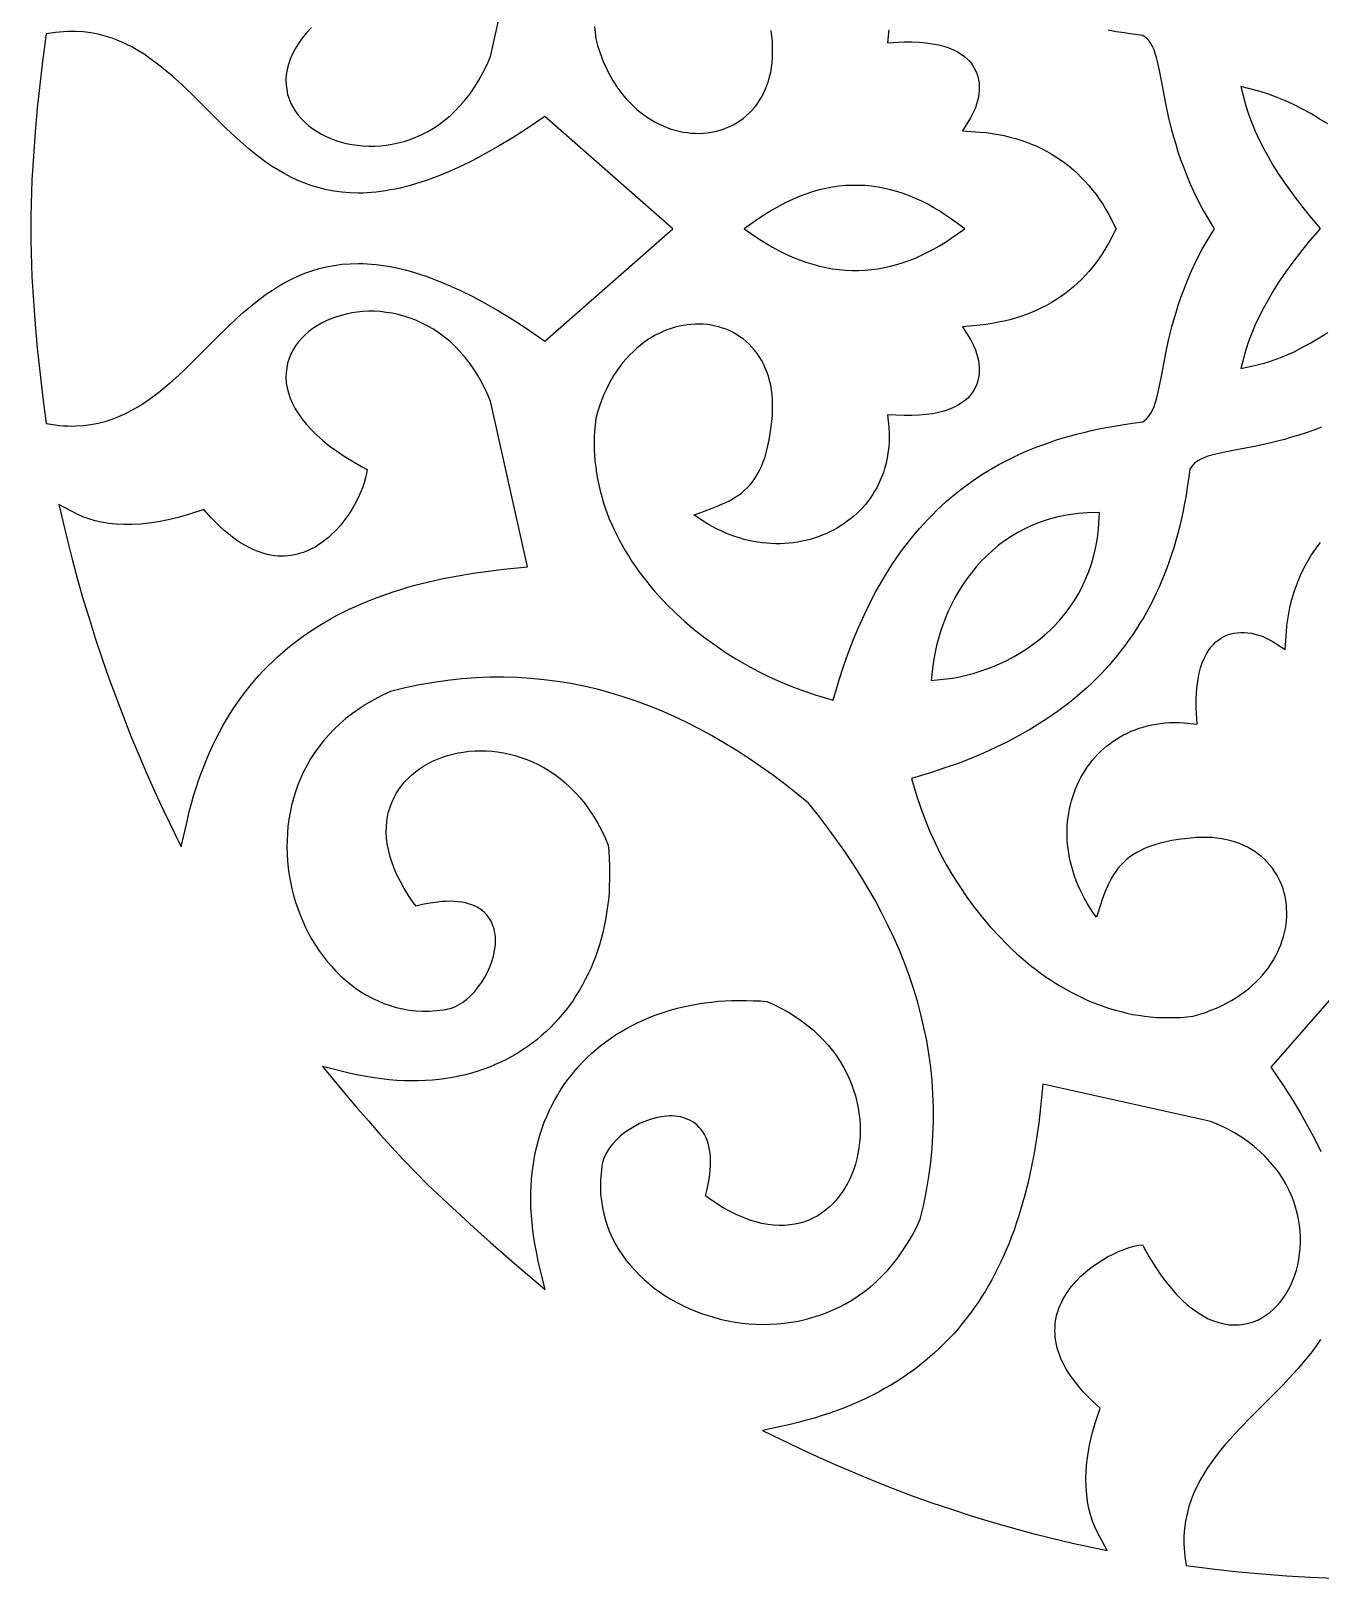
# Model space of a CAD drawing. Extents: x -355 to 355, y -278 to 278.
# Drawn here: x -90 to -4.1, y -89.9 to 13.1 of the extents above; entities that cross this region are included whole.
import ezdxf

# ---------------------------------------------------------------- set-up
doc = ezdxf.new("R2010")
doc.units = 0
doc.layers.add('LAYER_1', color=18, linetype='CONTINUOUS')

msp = doc.modelspace()

# ---------------------------------------------------------------- linework, layer by layer
at = {"layer": 'LAYER_1'}
for points in [[(-71.32, 13.33), (-71.64, 12.98), (-71.93, 12.63), (-72.18, 12.27), (-72.4, 11.92), (-72.58, 11.57), (-72.73, 11.22), (-72.85, 10.87), (-72.94, 10.53), (-72.99, 10.19), (-73.01, 9.85), (-73, 9.52), (-72.96, 9.2), (-72.9, 8.88), (-72.8, 8.58), (-72.68, 8.28), (-72.53, 8), (-72.37, 7.73), (-72.17, 7.47), (-71.96, 7.23), (-71.73, 7), (-71.48, 6.79), (-71.22, 6.58), (-70.94, 6.4), (-70.64, 6.23), (-70.34, 6.07), (-70.02, 5.93), (-69.68, 5.81), (-69.34, 5.7), (-68.99, 5.61), (-68.63, 5.54), (-68.26, 5.49), (-67.88, 5.45), (-67.5, 5.43), (-67.11, 5.43), (-66.72, 5.46), (-66.33, 5.5), (-65.93, 5.56), (-65.53, 5.65), (-65.14, 5.75), (-64.74, 5.88), (-64.35, 6.03), (-63.96, 6.21), (-63.57, 6.41), (-63.19, 6.63), (-62.81, 6.88), (-62.44, 7.16), (-62.08, 7.46), (-61.73, 7.78), (-61.4, 8.14), (-61.07, 8.52), (-60.75, 8.92), (-60.45, 9.36), (-60.16, 9.82), (-59.89, 10.31), (-59.64, 10.83), (-59.39, 11.41), (-56.92, 22.45)], [(-52.46, 13.41), (-52.42, 13.01), (-52.37, 12.57), (-52.25, 12.14), (-52.13, 11.75), (-51.99, 11.37), (-51.85, 11.01), (-51.69, 10.66), (-51.52, 10.32), (-51.35, 10), (-51.16, 9.69), (-50.97, 9.39), (-50.77, 9.11), (-50.56, 8.84), (-50.35, 8.59), (-50.12, 8.35), (-49.89, 8.12), (-49.66, 7.9), (-49.42, 7.7), (-49.17, 7.51), (-48.92, 7.34), (-48.67, 7.18), (-48.41, 7.03), (-48.15, 6.9), (-47.89, 6.78), (-47.63, 6.67), (-47.36, 6.57), (-47.09, 6.49), (-46.82, 6.43), (-46.55, 6.37), (-46.28, 6.33), (-46.01, 6.3), (-45.74, 6.29), (-45.48, 6.28), (-45.21, 6.3), (-44.95, 6.32), (-44.69, 6.36), (-44.43, 6.41), (-44.18, 6.47), (-43.93, 6.55), (-43.69, 6.64), (-43.45, 6.74), (-43.22, 6.85), (-42.99, 6.98), (-42.77, 7.12), (-42.56, 7.28), (-42.36, 7.44), (-42.16, 7.62), (-41.98, 7.81), (-41.8, 8.01), (-41.63, 8.23), (-41.48, 8.46), (-41.33, 8.69), (-41.2, 8.94), (-41.08, 9.2), (-40.97, 9.48), (-40.87, 9.76), (-40.79, 10.05), (-40.72, 10.35), (-40.67, 10.67), (-40.63, 10.99), (-40.6, 11.33), (-40.59, 11.67), (-40.59, 12.02), (-40.61, 12.39), (-40.65, 12.76), (-40.7, 13.13)], [(-32.85, 13.17), (-32.93, 12.32), (-31.84, 12.37), (-31.31, 12.37), (-30.82, 12.35), (-30.36, 12.31), (-29.94, 12.25), (-29.54, 12.18), (-29.18, 12.08), (-28.85, 11.97), (-28.55, 11.84), (-28.28, 11.71), (-28.03, 11.56), (-27.82, 11.4), (-27.62, 11.23), (-27.45, 11.06), (-27.31, 10.87), (-27.18, 10.68), (-27.08, 10.48), (-26.99, 10.28), (-26.92, 10.07), (-26.87, 9.85), (-26.84, 9.63), (-26.83, 9.4), (-26.83, 9.17), (-26.85, 8.94), (-26.88, 8.7), (-26.94, 8.46), (-27, 8.23), (-27.08, 7.99), (-27.18, 7.76), (-27.29, 7.53), (-27.41, 7.31), (-27.95, 6.45), (-26.78, 6.37), (-26.36, 6.33), (-25.96, 6.27), (-25.56, 6.2), (-25.17, 6.13), (-24.79, 6.04), (-24.41, 5.94), (-24.05, 5.83), (-23.69, 5.7), (-23.34, 5.57), (-23, 5.42), (-22.67, 5.27), (-22.34, 5.1), (-22.03, 4.92), (-21.72, 4.73), (-21.42, 4.53), (-21.12, 4.31), (-20.84, 4.09), (-20.56, 3.85), (-20.29, 3.6), (-20.03, 3.35), (-19.77, 3.08), (-19.52, 2.8), (-19.28, 2.5), (-19.05, 2.2), (-18.82, 1.88), (-18.6, 1.56), (-18.39, 1.22), (-18.19, 0.87), (-18, 0.51), (-17.81, 0.13), (-17.71, -0.07), (-17.81, -0.27), (-18, -0.64), (-18.19, -1), (-18.39, -1.35), (-18.6, -1.68), (-18.82, -2.01), (-19.05, -2.32), (-19.28, -2.62), (-19.52, -2.91), (-19.77, -3.18), (-20.02, -3.45), (-20.29, -3.7), (-20.56, -3.95), (-20.83, -4.18), (-21.12, -4.4), (-21.41, -4.61), (-21.72, -4.81), (-22.03, -5), (-22.34, -5.18), (-22.67, -5.34), (-23, -5.5), (-23.34, -5.65), (-23.69, -5.78), (-24.05, -5.91), (-24.42, -6.02), (-24.79, -6.13), (-25.17, -6.22), (-25.57, -6.3), (-25.97, -6.38), (-26.37, -6.44), (-26.79, -6.5), (-27.94, -6.61), (-27.41, -7.45), (-27.29, -7.67), (-27.18, -7.9), (-27.08, -8.13), (-27, -8.37), (-26.94, -8.6), (-26.88, -8.84), (-26.85, -9.07), (-26.83, -9.31), (-26.83, -9.54), (-26.84, -9.77), (-26.87, -9.99), (-26.92, -10.2), (-26.99, -10.42), (-27.08, -10.62), (-27.18, -10.82), (-27.31, -11.01), (-27.45, -11.19), (-27.62, -11.37), (-27.82, -11.54), (-28.03, -11.7), (-28.28, -11.85), (-28.55, -11.98), (-28.85, -12.11), (-29.18, -12.22), (-29.54, -12.31), (-29.94, -12.39), (-30.36, -12.45), (-30.82, -12.49), (-31.31, -12.51), (-31.84, -12.51), (-32.93, -12.46), (-32.85, -13.31), (-32.83, -13.64), (-32.83, -13.96), (-32.83, -14.27), (-32.85, -14.58), (-32.89, -14.88), (-32.93, -15.18), (-32.98, -15.47), (-33.05, -15.75), (-33.13, -16.03), (-33.21, -16.3), (-33.31, -16.57), (-33.42, -16.82), (-33.54, -17.08), (-33.66, -17.32), (-33.8, -17.56), (-33.94, -17.79), (-34.1, -18.02), (-34.26, -18.24), (-34.43, -18.45), (-34.61, -18.65), (-34.8, -18.85), (-34.99, -19.04), (-35.19, -19.22), (-35.4, -19.4), (-35.62, -19.56), (-35.84, -19.72), (-36.07, -19.87), (-36.3, -20.01), (-36.54, -20.15), (-36.79, -20.27), (-37.04, -20.39), (-37.3, -20.49), (-37.56, -20.59), (-37.82, -20.68), (-38.09, -20.76), (-38.37, -20.83), (-38.65, -20.89), (-38.93, -20.95), (-39.21, -20.99), (-39.5, -21.02), (-39.79, -21.04), (-40.09, -21.05), (-40.38, -21.05), (-40.68, -21.04), (-40.98, -21.02), (-41.28, -20.99), (-41.58, -20.95), (-41.89, -20.9), (-42.19, -20.83), (-42.49, -20.76), (-42.8, -20.67), (-43.1, -20.57), (-43.41, -20.46), (-43.71, -20.34), (-44.02, -20.2), (-44.32, -20.06), (-44.62, -19.9), (-44.92, -19.73), (-45.22, -19.54), (-45.51, -19.35), (-45.81, -19.14), (-45.81, -19.13), (-45.55, -19.03), (-44.62, -18.68), (-44.17, -18.51), (-43.73, -18.31), (-43.51, -18.21), (-43.29, -18.09), (-43.08, -17.96), (-42.88, -17.83), (-42.67, -17.68), (-42.48, -17.51), (-42.29, -17.33), (-42.11, -17.14), (-41.94, -16.93), (-41.77, -16.7), (-41.62, -16.45), (-41.47, -16.18), (-41.34, -15.9), (-41.22, -15.59), (-41.1, -15.26), (-41, -14.91), (-40.91, -14.54), (-40.83, -14.14), (-40.76, -13.71), (-40.7, -13.27), (-40.65, -12.9), (-40.61, -12.52), (-40.59, -12.16), (-40.59, -11.81), (-40.6, -11.46), (-40.63, -11.13), (-40.67, -10.81), (-40.72, -10.49), (-40.79, -10.19), (-40.87, -9.9), (-40.97, -9.61), (-41.08, -9.34), (-41.2, -9.08), (-41.33, -8.83), (-41.48, -8.59), (-41.63, -8.37), (-41.8, -8.15), (-41.98, -7.95), (-42.16, -7.76), (-42.36, -7.58), (-42.56, -7.41), (-42.77, -7.26), (-42.99, -7.12), (-43.22, -6.99), (-43.45, -6.88), (-43.69, -6.77), (-43.93, -6.69), (-44.18, -6.61), (-44.43, -6.55), (-44.69, -6.5), (-44.95, -6.46), (-45.21, -6.43), (-45.48, -6.42), (-45.74, -6.42), (-46.01, -6.44), (-46.28, -6.47), (-46.55, -6.51), (-46.82, -6.56), (-47.09, -6.63), (-47.36, -6.71), (-47.63, -6.81), (-47.89, -6.91), (-48.15, -7.04), (-48.41, -7.17), (-48.67, -7.32), (-48.92, -7.48), (-49.17, -7.65), (-49.42, -7.84), (-49.66, -8.04), (-49.89, -8.26), (-50.12, -8.49), (-50.35, -8.73), (-50.56, -8.98), (-50.77, -9.25), (-50.97, -9.53), (-51.16, -9.83), (-51.35, -10.14), (-51.52, -10.46), (-51.69, -10.8), (-51.85, -11.15), (-51.99, -11.51), (-52.13, -11.89), (-52.25, -12.28), (-52.37, -12.71), (-52.42, -13.14), (-52.46, -13.55), (-52.48, -13.96), (-52.48, -14.36), (-52.48, -14.77), (-52.46, -15.17), (-52.43, -15.56), (-52.38, -15.96), (-52.33, -16.35), (-52.26, -16.74), (-52.18, -17.13), (-52.09, -17.52), (-51.98, -17.9), (-51.87, -18.28), (-51.75, -18.66), (-51.61, -19.03), (-51.47, -19.4), (-51.31, -19.77), (-51.15, -20.13), (-50.97, -20.49), (-50.79, -20.84), (-50.59, -21.2), (-50.39, -21.54), (-50.18, -21.89), (-49.96, -22.23), (-49.73, -22.56), (-49.5, -22.9), (-49.25, -23.22), (-49, -23.55), (-48.74, -23.86), (-48.48, -24.18), (-48.2, -24.49), (-47.92, -24.79), (-47.63, -25.09), (-47.04, -25.67), (-46.43, -26.24), (-45.79, -26.78), (-45.13, -27.3), (-44.45, -27.79), (-43.76, -28.27), (-43.04, -28.72), (-42.32, -29.14), (-41.58, -29.54), (-40.83, -29.91), (-40.07, -30.25), (-39.31, -30.57), (-38.53, -30.86), (-37.76, -31.12), (-36.56, -31.47), (-36.15, -30.12), (-35.86, -29.22), (-35.55, -28.34), (-35.22, -27.48), (-34.87, -26.64), (-34.5, -25.82), (-34.12, -25.02), (-33.71, -24.24), (-33.28, -23.49), (-32.83, -22.75), (-32.6, -22.39), (-32.36, -22.04), (-32.12, -21.69), (-31.87, -21.35), (-31.61, -21.01), (-31.35, -20.68), (-31.08, -20.35), (-30.81, -20.04), (-30.53, -19.72), (-30.24, -19.42), (-29.95, -19.12), (-29.65, -18.82), (-29.34, -18.53), (-29.03, -18.25), (-28.71, -17.97), (-28.39, -17.7), (-28.05, -17.44), (-27.71, -17.18), (-27.36, -16.93), (-27.01, -16.69), (-26.65, -16.45), (-26.28, -16.22), (-25.9, -16), (-25.52, -15.78), (-25.12, -15.57), (-24.72, -15.37), (-24.32, -15.17), (-23.9, -14.98), (-23.47, -14.8), (-23.04, -14.63), (-22.6, -14.46), (-22.15, -14.3), (-21.69, -14.14), (-21.23, -14), (-20.75, -13.86), (-20.27, -13.73), (-19.77, -13.61), (-19.27, -13.49), (-18.76, -13.38), (-18.24, -13.28), (-17.71, -13.19), (-17.17, -13.11), (-16.62, -13.03), (-15.93, -12.94), (-15.68, -12.73), (-15.52, -12.56), (-15.39, -12.36), (-15.28, -12.15), (-15.18, -11.92), (-15.1, -11.68), (-15.02, -11.42), (-14.95, -11.14), (-14.82, -10.54), (-14.69, -9.88), (-14.39, -8.35), (-14.21, -7.5), (-13.99, -6.6), (-13.86, -6.13), (-13.72, -5.65), (-13.57, -5.16), (-13.4, -4.65), (-13.21, -4.14), (-13, -3.62), (-12.77, -3.08), (-12.53, -2.54), (-12.26, -1.99), (-11.97, -1.44), (-11.65, -0.87), (-11.16, -0.07), (-11.65, 0.74), (-11.97, 1.3), (-12.26, 1.86), (-12.53, 2.41), (-12.77, 2.95), (-13, 3.49), (-13.21, 4.02), (-13.4, 4.53), (-13.57, 5.04), (-13.72, 5.54), (-13.86, 6.02), (-13.99, 6.5), (-14.21, 7.41), (-14.39, 8.27), (-14.69, 9.8), (-14.82, 10.47), (-14.95, 11.06), (-15.02, 11.34), (-15.1, 11.6), (-15.18, 11.84), (-15.28, 12.06), (-15.4, 12.27), (-15.53, 12.46), (-15.69, 12.62), (-15.94, 12.81), (-16.62, 12.89), (-17.17, 12.97), (-17.71, 13.05), (-18.24, 13.15)], [(-3.61, 6.91), (-4.18, 7.26), (-4.74, 7.6), (-5.3, 7.9), (-5.86, 8.19), (-6.42, 8.45), (-6.98, 8.68), (-7.55, 8.89), (-8.11, 9.07), (-9.41, 9.41), (-9.07, 8.11), (-8.89, 7.55), (-8.68, 6.98), (-8.45, 6.42), (-8.19, 5.86), (-7.9, 5.3), (-7.59, 4.74), (-7.26, 4.17), (-6.91, 3.61), (-6.53, 3.05), (-6.13, 2.49), (-5.72, 1.92), (-5.28, 1.35), (-4.83, 0.78), (-4.35, 0.21), (-4.12, -0.06), (-4.35, -0.32), (-4.82, -0.88), (-5.28, -1.44), (-5.72, -2), (-6.13, -2.56), (-6.53, -3.12), (-6.91, -3.68), (-7.26, -4.24), (-7.59, -4.81), (-7.9, -5.37), (-8.19, -5.92), (-8.45, -6.48), (-8.68, -7.03), (-8.89, -7.58), (-9.07, -8.13), (-9.41, -9.37), (-8.41, -9.16), (-8.13, -9.1), (-7.84, -9.02), (-7.56, -8.93), (-6.99, -8.74), (-6.43, -8.51), (-5.86, -8.26), (-5.3, -7.97), (-4.74, -7.66), (-4.18, -7.33), (-3.61, -6.98)], [(-4.02, -13.28), (-4.54, -13.48), (-5.05, -13.66), (-5.54, -13.82), (-6.03, -13.96), (-6.5, -14.1), (-6.96, -14.22), (-7.41, -14.33), (-8.27, -14.52), (-9.8, -14.82), (-10.47, -14.95), (-11.07, -15.08), (-11.34, -15.16), (-11.6, -15.23), (-11.84, -15.32), (-12.06, -15.42), (-12.27, -15.53), (-12.46, -15.67), (-12.62, -15.83), (-12.81, -16.08), (-12.89, -16.75), (-12.97, -17.29), (-13.05, -17.83), (-13.15, -18.35), (-13.25, -18.87), (-13.35, -19.38), (-13.47, -19.87), (-13.6, -20.36), (-13.73, -20.84), (-13.87, -21.32), (-14.02, -21.78), (-14.17, -22.24), (-14.33, -22.68), (-14.5, -23.12), (-14.68, -23.55), (-14.86, -23.98), (-15.06, -24.39), (-15.25, -24.8), (-15.46, -25.2), (-15.67, -25.59), (-15.89, -25.98), (-16.12, -26.35), (-16.35, -26.72), (-16.59, -27.09), (-16.83, -27.44), (-17.09, -27.79), (-17.35, -28.13), (-17.61, -28.47), (-17.88, -28.79), (-18.16, -29.11), (-18.44, -29.43), (-18.73, -29.74), (-19.03, -30.04), (-19.33, -30.33), (-19.64, -30.62), (-19.96, -30.9), (-20.28, -31.18), (-20.6, -31.45), (-20.93, -31.71), (-21.27, -31.97), (-21.61, -32.22), (-21.96, -32.47), (-22.32, -32.71), (-22.67, -32.94), (-23.41, -33.4), (-24.17, -33.83), (-24.94, -34.24), (-25.74, -34.63), (-26.55, -35), (-27.39, -35.35), (-28.24, -35.68), (-29.11, -35.99), (-30, -36.29), (-31.33, -36.7), (-30.98, -37.89), (-30.72, -38.67), (-30.43, -39.44), (-30.12, -40.21), (-29.77, -40.97), (-29.4, -41.72), (-29, -42.46), (-28.58, -43.18), (-28.13, -43.89), (-27.66, -44.59), (-27.16, -45.27), (-26.64, -45.93), (-26.1, -46.57), (-25.53, -47.18), (-24.95, -47.77), (-24.65, -48.06), (-24.35, -48.34), (-24.04, -48.61), (-23.73, -48.88), (-23.41, -49.14), (-23.08, -49.39), (-22.76, -49.64), (-22.43, -49.87), (-22.09, -50.1), (-21.75, -50.32), (-21.41, -50.53), (-21.06, -50.73), (-20.71, -50.93), (-20.35, -51.11), (-19.99, -51.28), (-19.63, -51.45), (-19.26, -51.6), (-18.89, -51.75), (-18.52, -51.88), (-18.14, -52.01), (-17.76, -52.12), (-17.38, -52.22), (-16.99, -52.32), (-16.61, -52.4), (-16.22, -52.46), (-15.82, -52.52), (-15.43, -52.56), (-15.03, -52.6), (-14.63, -52.62), (-14.22, -52.62), (-13.82, -52.62), (-13.41, -52.6), (-13.01, -52.56), (-12.57, -52.51), (-12.14, -52.39), (-11.76, -52.27), (-11.39, -52.13), (-11.03, -51.98), (-10.68, -51.83), (-10.35, -51.66), (-10.03, -51.48), (-9.73, -51.3), (-9.44, -51.11), (-9.16, -50.91), (-8.89, -50.7), (-8.64, -50.48), (-8.4, -50.26), (-8.17, -50.03), (-7.96, -49.79), (-7.76, -49.55), (-7.57, -49.31), (-7.4, -49.06), (-7.24, -48.81), (-7.09, -48.55), (-6.96, -48.29), (-6.84, -48.02), (-6.73, -47.76), (-6.64, -47.49), (-6.55, -47.22), (-6.49, -46.95), (-6.43, -46.68), (-6.39, -46.41), (-6.36, -46.14), (-6.34, -45.87), (-6.34, -45.6), (-6.35, -45.34), (-6.37, -45.07), (-6.41, -44.81), (-6.45, -44.55), (-6.51, -44.3), (-6.59, -44.05), (-6.68, -43.8), (-6.78, -43.56), (-6.89, -43.33), (-7.01, -43.1), (-7.15, -42.88), (-7.3, -42.66), (-7.47, -42.46), (-7.64, -42.26), (-7.83, -42.07), (-8.03, -41.89), (-8.24, -41.72), (-8.47, -41.56), (-8.7, -41.41), (-8.95, -41.27), (-9.21, -41.15), (-9.48, -41.03), (-9.76, -40.93), (-10.05, -40.84), (-10.35, -40.77), (-10.66, -40.71), (-10.99, -40.66), (-11.32, -40.63), (-11.66, -40.61), (-12.02, -40.61), (-12.38, -40.63), (-12.75, -40.66), (-13.13, -40.7), (-13.57, -40.76), (-14, -40.83), (-14.4, -40.91), (-14.78, -41), (-15.13, -41.1), (-15.46, -41.22), (-15.77, -41.34), (-16.06, -41.48), (-16.33, -41.62), (-16.59, -41.77), (-16.82, -41.94), (-17.04, -42.11), (-17.23, -42.3), (-17.42, -42.49), (-17.59, -42.69), (-17.74, -42.89), (-17.88, -43.1), (-18.01, -43.32), (-18.13, -43.54), (-18.24, -43.77), (-18.43, -44.22), (-18.61, -44.69), (-18.93, -45.66), (-19.02, -45.92), (-19.23, -45.63), (-19.43, -45.33), (-19.62, -45.03), (-19.79, -44.73), (-19.96, -44.42), (-20.11, -44.11), (-20.24, -43.81), (-20.37, -43.5), (-20.48, -43.19), (-20.58, -42.88), (-20.67, -42.58), (-20.75, -42.27), (-20.82, -41.97), (-20.87, -41.66), (-20.91, -41.36), (-20.94, -41.06), (-20.97, -40.76), (-20.98, -40.46), (-20.97, -40.16), (-20.96, -39.87), (-20.94, -39.58), (-20.91, -39.29), (-20.87, -39.01), (-20.82, -38.73), (-20.75, -38.45), (-20.68, -38.18), (-20.6, -37.91), (-20.51, -37.64), (-20.41, -37.38), (-20.3, -37.13), (-20.19, -36.88), (-20.06, -36.63), (-19.92, -36.4), (-19.78, -36.16), (-19.63, -35.94), (-19.47, -35.72), (-19.3, -35.5), (-19.12, -35.3), (-18.94, -35.1), (-18.75, -34.9), (-18.55, -34.72), (-18.34, -34.54), (-18.13, -34.37), (-17.91, -34.21), (-17.68, -34.06), (-17.45, -33.92), (-17.21, -33.79), (-16.96, -33.66), (-16.7, -33.54), (-16.44, -33.44), (-16.18, -33.34), (-15.9, -33.26), (-15.62, -33.18), (-15.34, -33.12), (-15.04, -33.06), (-14.75, -33.02), (-14.44, -32.99), (-14.13, -32.97), (-13.82, -32.96), (-13.5, -32.97), (-13.17, -32.99), (-12.32, -33.06), (-12.37, -31.98), (-12.37, -31.45), (-12.35, -30.96), (-12.31, -30.5), (-12.25, -30.08), (-12.18, -29.68), (-12.08, -29.32), (-11.97, -28.99), (-11.84, -28.69), (-11.71, -28.42), (-11.56, -28.17), (-11.4, -27.95), (-11.23, -27.76), (-11.06, -27.59), (-10.87, -27.45), (-10.68, -27.32), (-10.48, -27.22), (-10.28, -27.13), (-10.07, -27.06), (-9.85, -27.01), (-9.63, -26.98), (-9.4, -26.97), (-9.17, -26.97), (-8.94, -26.99), (-8.7, -27.02), (-8.46, -27.07), (-8.23, -27.14), (-7.99, -27.22), (-7.76, -27.32), (-7.53, -27.43), (-7.31, -27.55), (-6.45, -28.09), (-6.37, -26.92), (-6.33, -26.5), (-6.27, -26.1), (-6.2, -25.7), (-6.13, -25.31), (-6.04, -24.93), (-5.94, -24.55), (-5.83, -24.19), (-5.7, -23.83), (-5.57, -23.48), (-5.42, -23.14), (-5.27, -22.81), (-5.1, -22.48), (-4.92, -22.17), (-4.73, -21.86), (-4.53, -21.56), (-4.31, -21.26), (-4.09, -20.98)], [(0.07, -47.38), (-7.41, -55.91), (-6.57, -57.16), (-5.97, -58.09), (-5.42, -58.99), (-4.93, -59.87), (-4.48, -60.71), (-4.08, -61.53)], [(-4.09, -74.05), (-4.36, -74.46), (-4.65, -74.85), (-4.96, -75.24), (-5.27, -75.62), (-5.59, -76), (-5.93, -76.37), (-6.61, -77.1), (-7.32, -77.82), (-8.03, -78.53), (-8.74, -79.24), (-9.44, -79.96), (-9.78, -80.32), (-10.12, -80.69), (-10.44, -81.06), (-10.75, -81.43), (-11.05, -81.81), (-11.34, -82.2), (-11.62, -82.6), (-11.87, -83), (-12.11, -83.42), (-12.33, -83.84), (-12.53, -84.28), (-12.71, -84.73), (-12.86, -85.19), (-12.98, -85.66), (-13.08, -86.15), (-13.15, -86.65), (-13.19, -87.16), (-13.19, -87.68), (-13.18, -87.96), (-13.16, -88.23), (-13.13, -88.51), (-13.05, -89.12), (-11.14, -89.36), (-9.56, -89.53), (-7.97, -89.67), (-6.37, -89.79), (-4.77, -89.88), (-3.16, -89.95)]]:
    msp.add_lwpolyline(points, dxfattribs=at)
for points in [[(-87.55, 13.06), (-87.82, 13.05), (-88.1, 13.03), (-88.37, 13), (-88.98, 12.91), (-89.23, 11.06), (-89.41, 9.51), (-89.58, 7.95), (-89.72, 6.36), (-89.84, 4.77), (-89.93, 3.16), (-89.96, 2.36), (-89.98, 1.55), (-90, 0.74), (-90, -0.07), (-90, -0.88), (-89.98, -1.68), (-89.96, -2.48), (-89.93, -3.28), (-89.84, -4.87), (-89.72, -6.45), (-89.58, -8.02), (-89.41, -9.59), (-89.23, -11.15), (-88.98, -13.05), (-88.37, -13.14), (-88.1, -13.17), (-87.82, -13.19), (-87.55, -13.2), (-87.29, -13.21), (-87.02, -13.2), (-86.51, -13.17), (-86.01, -13.11), (-85.53, -13.02), (-85.05, -12.9), (-84.59, -12.75), (-84.14, -12.58), (-83.71, -12.38), (-83.28, -12.16), (-82.87, -11.93), (-82.46, -11.67), (-82.07, -11.4), (-81.68, -11.11), (-81.29, -10.81), (-80.92, -10.5), (-80.55, -10.18), (-80.18, -9.85), (-79.82, -9.51), (-79.11, -8.81), (-78.39, -8.1), (-77.68, -7.39), (-76.96, -6.68), (-76.23, -5.99), (-75.86, -5.66), (-75.49, -5.34), (-75.1, -5.03), (-74.71, -4.72), (-74.32, -4.43), (-73.91, -4.16), (-73.5, -3.9), (-73.08, -3.65), (-72.65, -3.43), (-72.21, -3.22), (-71.75, -3.03), (-71.29, -2.87), (-70.81, -2.72), (-70.32, -2.6), (-69.81, -2.51), (-69.28, -2.44), (-68.74, -2.4), (-68.18, -2.39), (-67.9, -2.39), (-67.61, -2.4), (-67.31, -2.43), (-67.01, -2.45), (-66.7, -2.49), (-66.39, -2.54), (-66.07, -2.59), (-65.74, -2.66), (-65.42, -2.73), (-65.08, -2.81), (-64.74, -2.9), (-64.39, -3), (-64.04, -3.11), (-63.68, -3.24), (-62.94, -3.51), (-62.18, -3.83), (-61.39, -4.19), (-60.57, -4.59), (-59.73, -5.04), (-58.86, -5.54), (-57.95, -6.09), (-57.02, -6.7), (-55.77, -7.55), (-47.24, -0.07), (-55.77, 7.41), (-57.02, 6.57), (-57.95, 5.97), (-58.85, 5.42), (-59.73, 4.93), (-60.57, 4.48), (-61.39, 4.08), (-62.18, 3.72), (-62.94, 3.41), (-63.68, 3.14), (-64.39, 2.91), (-64.74, 2.81), (-65.08, 2.72), (-65.41, 2.64), (-65.74, 2.57), (-66.07, 2.51), (-66.39, 2.45), (-66.7, 2.41), (-67.01, 2.37), (-67.31, 2.34), (-67.6, 2.32), (-67.9, 2.31), (-68.18, 2.31), (-68.74, 2.32), (-69.28, 2.36), (-69.81, 2.43), (-70.32, 2.53), (-70.81, 2.65), (-71.29, 2.79), (-71.75, 2.96), (-72.21, 3.14), (-72.65, 3.35), (-73.08, 3.58), (-73.5, 3.82), (-73.92, 4.08), (-74.32, 4.35), (-74.71, 4.64), (-75.1, 4.94), (-75.49, 5.25), (-75.86, 5.58), (-76.23, 5.91), (-76.97, 6.59), (-77.68, 7.29), (-78.4, 8), (-79.11, 8.71), (-79.82, 9.4), (-80.18, 9.74), (-80.55, 10.07), (-80.92, 10.39), (-81.3, 10.7), (-81.68, 10.99), (-82.07, 11.28), (-82.46, 11.55), (-82.87, 11.8), (-83.28, 12.04), (-83.71, 12.25), (-84.15, 12.45), (-84.59, 12.62), (-85.05, 12.76), (-85.53, 12.88), (-86.01, 12.97), (-86.51, 13.04), (-87.03, 13.07)], [(-42.48, -0.08), (-41.51, -0.74), (-41.05, -1.03), (-40.6, -1.29), (-40.16, -1.54), (-39.71, -1.76), (-39.26, -1.96), (-38.81, -2.14), (-38.37, -2.3), (-37.92, -2.44), (-37.48, -2.56), (-37.04, -2.66), (-36.6, -2.74), (-36.16, -2.79), (-35.73, -2.83), (-35.29, -2.85), (-34.86, -2.85), (-34.43, -2.83), (-34, -2.79), (-33.58, -2.74), (-33.15, -2.66), (-32.73, -2.57), (-32.31, -2.45), (-31.9, -2.33), (-31.49, -2.18), (-31.08, -2.02), (-30.67, -1.84), (-30.27, -1.64), (-29.87, -1.43), (-29.47, -1.2), (-29.08, -0.96), (-28.69, -0.7), (-27.79, -0.08), (-28.68, 0.57), (-29.07, 0.84), (-29.46, 1.1), (-29.86, 1.33), (-30.26, 1.56), (-30.66, 1.76), (-31.07, 1.95), (-31.48, 2.12), (-31.89, 2.27), (-32.31, 2.4), (-32.73, 2.52), (-33.15, 2.62), (-33.57, 2.7), (-34, 2.76), (-34.43, 2.8), (-34.86, 2.82), (-35.29, 2.82), (-35.73, 2.8), (-36.17, 2.76), (-36.6, 2.69), (-37.05, 2.61), (-37.49, 2.51), (-37.93, 2.39), (-38.37, 2.24), (-38.82, 2.07), (-39.27, 1.88), (-39.71, 1.67), (-40.16, 1.44), (-40.61, 1.19), (-41.06, 0.91), (-41.51, 0.61)], [(-88.14, -18.44), (-87.59, -20.75), (-87.25, -22.09), (-86.89, -23.43), (-86.51, -24.76), (-86.11, -26.08), (-85.69, -27.4), (-85.26, -28.71), (-84.8, -30.01), (-84.33, -31.3), (-83.84, -32.58), (-83.34, -33.86), (-82.81, -35.12), (-82.27, -36.38), (-81.72, -37.63), (-81.14, -38.87), (-79.99, -41.25), (-79.58, -39.44), (-79.45, -38.89), (-79.31, -38.36), (-79.16, -37.84), (-79, -37.32), (-78.83, -36.82), (-78.66, -36.33), (-78.47, -35.85), (-78.28, -35.38), (-78.08, -34.92), (-77.88, -34.47), (-77.66, -34.03), (-77.44, -33.6), (-77.21, -33.18), (-76.97, -32.77), (-76.73, -32.37), (-76.48, -31.98), (-76.22, -31.6), (-75.95, -31.23), (-75.68, -30.87), (-75.4, -30.52), (-75.11, -30.17), (-74.82, -29.84), (-74.52, -29.51), (-74.21, -29.2), (-73.89, -28.89), (-73.57, -28.59), (-73.24, -28.3), (-72.91, -28.01), (-72.57, -27.74), (-72.22, -27.47), (-71.87, -27.21), (-71.5, -26.96), (-71.14, -26.72), (-70.76, -26.48), (-70.38, -26.26), (-70, -26.04), (-69.6, -25.82), (-69.21, -25.62), (-68.8, -25.42), (-68.39, -25.23), (-67.97, -25.05), (-67.55, -24.87), (-67.12, -24.7), (-66.69, -24.54), (-66.25, -24.38), (-65.8, -24.23), (-65.35, -24.09), (-64.89, -23.95), (-64.43, -23.82), (-63.49, -23.58), (-62.53, -23.37), (-61.55, -23.18), (-60.55, -23.01), (-59.53, -22.87), (-58.49, -22.74), (-56.92, -22.6), (-59.39, -11.55), (-59.64, -10.97), (-59.89, -10.45), (-60.16, -9.96), (-60.45, -9.5), (-60.75, -9.06), (-61.07, -8.65), (-61.4, -8.27), (-61.73, -7.92), (-62.08, -7.59), (-62.44, -7.29), (-62.81, -7.02), (-63.19, -6.77), (-63.57, -6.55), (-63.96, -6.35), (-64.35, -6.17), (-64.74, -6.02), (-65.14, -5.89), (-65.53, -5.78), (-65.93, -5.7), (-66.33, -5.64), (-66.72, -5.59), (-67.11, -5.57), (-67.5, -5.57), (-67.88, -5.59), (-68.26, -5.62), (-68.63, -5.68), (-68.99, -5.75), (-69.34, -5.84), (-69.68, -5.95), (-70.02, -6.07), (-70.34, -6.21), (-70.64, -6.37), (-70.94, -6.54), (-71.22, -6.72), (-71.48, -6.92), (-71.73, -7.14), (-71.96, -7.37), (-72.17, -7.61), (-72.37, -7.87), (-72.53, -8.14), (-72.68, -8.42), (-72.8, -8.71), (-72.9, -9.02), (-72.96, -9.33), (-73, -9.66), (-73.01, -9.99), (-72.99, -10.33), (-72.94, -10.67), (-72.85, -11.01), (-72.73, -11.36), (-72.58, -11.71), (-72.4, -12.06), (-72.18, -12.41), (-71.93, -12.76), (-71.64, -13.12), (-71.32, -13.47), (-70.96, -13.82), (-70.56, -14.17), (-70.13, -14.52), (-69.65, -14.87), (-69.14, -15.21), (-68.59, -15.56), (-67.99, -15.9), (-67.61, -16.1), (-67.65, -16.36), (-67.71, -16.66), (-67.8, -16.99), (-67.92, -17.33), (-68.06, -17.68), (-68.23, -18.05), (-68.42, -18.42), (-68.63, -18.78), (-68.87, -19.15), (-69.13, -19.5), (-69.41, -19.85), (-69.7, -20.18), (-70.02, -20.49), (-70.18, -20.63), (-70.35, -20.77), (-70.53, -20.91), (-70.7, -21.03), (-70.88, -21.15), (-71.07, -21.27), (-71.26, -21.37), (-71.45, -21.46), (-71.64, -21.55), (-71.84, -21.63), (-72.04, -21.69), (-72.25, -21.75), (-72.46, -21.8), (-72.67, -21.84), (-72.88, -21.86), (-73.1, -21.88), (-73.32, -21.88), (-73.55, -21.87), (-73.78, -21.85), (-74.01, -21.81), (-74.25, -21.76), (-74.49, -21.7), (-74.74, -21.62), (-74.99, -21.53), (-75.24, -21.42), (-75.5, -21.29), (-75.76, -21.15), (-76.03, -20.99), (-76.3, -20.81), (-76.57, -20.61), (-76.85, -20.4), (-77.13, -20.16), (-77.42, -19.9), (-77.7, -19.62), (-78, -19.32), (-78.49, -18.78), (-79.5, -19.11), (-80.19, -19.3), (-80.86, -19.46), (-81.51, -19.59), (-82.12, -19.69), (-82.71, -19.75), (-83.28, -19.78), (-83.82, -19.78), (-84.33, -19.75), (-84.82, -19.7), (-85.29, -19.62), (-85.73, -19.52), (-86.14, -19.4), (-86.54, -19.25), (-86.91, -19.09)], [(-18.81, -18.97), (-19.62, -18.99), (-19.93, -19.01), (-20.23, -19.04), (-20.54, -19.08), (-21.12, -19.17), (-21.69, -19.29), (-22.24, -19.44), (-22.77, -19.62), (-23.28, -19.82), (-23.78, -20.05), (-24.25, -20.3), (-24.7, -20.57), (-25.14, -20.86), (-25.56, -21.18), (-25.95, -21.51), (-26.33, -21.86), (-26.69, -22.22), (-27.03, -22.6), (-27.35, -22.99), (-27.66, -23.39), (-27.94, -23.81), (-28.21, -24.23), (-28.45, -24.66), (-28.68, -25.1), (-28.89, -25.54), (-29.08, -25.99), (-29.26, -26.45), (-29.41, -26.9), (-29.55, -27.36), (-29.67, -27.82), (-29.77, -28.27), (-29.86, -28.73), (-29.92, -29.18), (-30.03, -30.17), (-29.04, -30.06), (-28.59, -30), (-28.14, -29.91), (-27.68, -29.81), (-27.23, -29.69), (-26.77, -29.55), (-26.32, -29.39), (-25.87, -29.22), (-25.43, -29.03), (-24.99, -28.82), (-24.55, -28.59), (-24.12, -28.34), (-23.71, -28.08), (-23.3, -27.79), (-22.9, -27.49), (-22.51, -27.17), (-22.13, -26.83), (-21.77, -26.47), (-21.43, -26.09), (-21.1, -25.69), (-20.79, -25.28), (-20.49, -24.84), (-20.22, -24.39), (-19.97, -23.92), (-19.74, -23.42), (-19.53, -22.91), (-19.35, -22.38), (-19.19, -21.83), (-19.06, -21.26), (-18.96, -20.68), (-18.89, -20.07)], [(-71.89, -46.2), (-71.7, -46.61), (-71.5, -47.01), (-71.28, -47.41), (-71.05, -47.79), (-70.8, -48.16), (-70.54, -48.52), (-70.27, -48.87), (-69.98, -49.2), (-69.69, -49.52), (-69.38, -49.83), (-69.05, -50.12), (-68.72, -50.4), (-68.38, -50.66), (-68.02, -50.9), (-67.65, -51.12), (-67.27, -51.33), (-66.88, -51.51), (-66.49, -51.67), (-66.08, -51.82), (-65.66, -51.94), (-65.23, -52.04), (-64.8, -52.11), (-64.36, -52.16), (-63.91, -52.18), (-63.45, -52.18), (-62.99, -52.15), (-62.53, -52.1), (-62.37, -52.08), (-62.2, -52.04), (-62.04, -52), (-61.87, -51.94), (-61.71, -51.87), (-61.56, -51.79), (-61.4, -51.7), (-61.25, -51.6), (-60.97, -51.38), (-60.69, -51.14), (-60.44, -50.87), (-60.2, -50.57), (-59.97, -50.26), (-59.77, -49.93), (-59.59, -49.59), (-59.43, -49.24), (-59.29, -48.88), (-59.18, -48.52), (-59.11, -48.15), (-59.06, -47.79), (-59.05, -47.6), (-59.05, -47.42), (-59.06, -47.24), (-59.08, -47.06), (-59.11, -46.88), (-59.15, -46.71), (-59.2, -46.54), (-59.27, -46.37), (-59.34, -46.2), (-59.44, -46.05), (-59.54, -45.9), (-59.66, -45.75), (-59.79, -45.62), (-59.94, -45.49), (-60.09, -45.38), (-60.27, -45.27), (-60.45, -45.18), (-60.64, -45.1), (-60.85, -45.03), (-61.06, -44.98), (-61.29, -44.93), (-61.53, -44.9), (-61.79, -44.88), (-62.05, -44.87), (-62.33, -44.88), (-62.62, -44.89), (-62.92, -44.92), (-63.24, -44.97), (-63.57, -45.02), (-63.91, -45.09), (-64.27, -45.18), (-64.34, -45.2), (-64.53, -44.95), (-64.85, -44.48), (-65.14, -44.02), (-65.39, -43.56), (-65.62, -43.11), (-65.81, -42.68), (-65.96, -42.25), (-66.09, -41.84), (-66.19, -41.43), (-66.26, -41.04), (-66.31, -40.65), (-66.33, -40.28), (-66.32, -39.92), (-66.3, -39.57), (-66.24, -39.23), (-66.17, -38.9), (-66.08, -38.59), (-65.96, -38.28), (-65.83, -37.99), (-65.67, -37.7), (-65.5, -37.43), (-65.31, -37.17), (-65.11, -36.92), (-64.88, -36.69), (-64.64, -36.46), (-64.39, -36.25), (-64.12, -36.05), (-63.84, -35.87), (-63.54, -35.7), (-63.24, -35.54), (-62.92, -35.4), (-62.59, -35.27), (-62.25, -35.16), (-61.9, -35.07), (-61.55, -34.99), (-61.19, -34.93), (-60.82, -34.88), (-60.44, -34.85), (-60.06, -34.84), (-59.68, -34.85), (-59.3, -34.87), (-58.91, -34.91), (-58.52, -34.98), (-58.13, -35.06), (-57.75, -35.16), (-57.36, -35.28), (-56.97, -35.42), (-56.59, -35.58), (-56.21, -35.76), (-55.84, -35.96), (-55.47, -36.18), (-55.11, -36.43), (-54.75, -36.69), (-54.41, -36.98), (-54.07, -37.29), (-53.74, -37.63), (-53.42, -37.98), (-53.11, -38.36), (-52.81, -38.77), (-52.52, -39.2), (-52.25, -39.65), (-51.99, -40.14), (-51.75, -40.64), (-51.54, -41.12), (-51.5, -41.53), (-51.47, -42.01), (-51.45, -42.48), (-51.45, -42.95), (-51.45, -43.41), (-51.47, -43.87), (-51.49, -44.33), (-51.53, -44.78), (-51.59, -45.22), (-51.65, -45.66), (-51.72, -46.09), (-51.81, -46.52), (-51.9, -46.94), (-52.01, -47.36), (-52.13, -47.77), (-52.26, -48.17), (-52.4, -48.56), (-52.55, -48.95), (-52.71, -49.34), (-52.88, -49.71), (-53.07, -50.08), (-53.26, -50.44), (-53.46, -50.79), (-53.67, -51.13), (-53.89, -51.47), (-54.13, -51.8), (-54.37, -52.11), (-54.62, -52.42), (-54.88, -52.73), (-55.15, -53.02), (-55.42, -53.3), (-55.71, -53.57), (-56.01, -53.84), (-56.31, -54.09), (-56.63, -54.34), (-56.95, -54.57), (-57.28, -54.79), (-57.62, -55.01), (-57.97, -55.21), (-58.33, -55.4), (-58.7, -55.58), (-59.07, -55.75), (-59.45, -55.91), (-59.84, -56.05), (-60.24, -56.19), (-60.65, -56.31), (-61.06, -56.42), (-61.49, -56.52), (-61.92, -56.6), (-62.35, -56.67), (-62.8, -56.73), (-63.25, -56.78), (-63.71, -56.81), (-64.18, -56.83), (-64.66, -56.83), (-65.14, -56.82), (-65.63, -56.8), (-66.13, -56.76), (-66.63, -56.7), (-67.14, -56.63), (-67.66, -56.55), (-68.18, -56.45), (-68.71, -56.33), (-70.57, -55.88), (-68.98, -57.8), (-68.24, -58.67), (-67.5, -59.52), (-66.75, -60.37), (-65.99, -61.22), (-65.21, -62.06), (-64.41, -62.89), (-63.59, -63.73), (-61.92, -65.29), (-60.24, -66.84), (-59.39, -67.6), (-58.53, -68.36), (-57.66, -69.11), (-55.74, -70.72), (-56.2, -68.85), (-56.31, -68.32), (-56.41, -67.79), (-56.5, -67.28), (-56.57, -66.77), (-56.62, -66.26), (-56.66, -65.77), (-56.69, -65.28), (-56.7, -64.79), (-56.7, -64.32), (-56.68, -63.85), (-56.65, -63.39), (-56.61, -62.93), (-56.55, -62.49), (-56.48, -62.05), (-56.4, -61.62), (-56.3, -61.2), (-56.19, -60.78), (-56.07, -60.37), (-55.94, -59.98), (-55.8, -59.58), (-55.64, -59.2), (-55.48, -58.83), (-55.3, -58.46), (-55.11, -58.1), (-54.91, -57.75), (-54.7, -57.41), (-54.48, -57.08), (-54.24, -56.75), (-54, -56.44), (-53.75, -56.13), (-53.49, -55.83), (-53.21, -55.54), (-52.93, -55.26), (-52.64, -54.99), (-52.34, -54.73), (-52.03, -54.48), (-51.71, -54.23), (-51.39, -54), (-51.05, -53.77), (-50.71, -53.56), (-50.36, -53.36), (-50, -53.16), (-49.63, -52.98), (-49.26, -52.8), (-48.87, -52.64), (-48.48, -52.48), (-48.09, -52.34), (-47.68, -52.21), (-47.27, -52.08), (-46.85, -51.97), (-46.43, -51.87), (-46, -51.78), (-45.56, -51.7), (-45.12, -51.64), (-44.67, -51.58), (-44.22, -51.53), (-43.76, -51.5), (-43.3, -51.48), (-42.83, -51.47), (-42.36, -51.47), (-41.88, -51.49), (-41.4, -51.51), (-40.98, -51.54), (-40.52, -51.75), (-40.01, -52), (-39.54, -52.26), (-39.09, -52.54), (-38.66, -52.83), (-38.26, -53.14), (-37.88, -53.45), (-37.53, -53.78), (-37.2, -54.11), (-36.89, -54.46), (-36.61, -54.81), (-36.34, -55.17), (-36.1, -55.54), (-35.88, -55.91), (-35.68, -56.29), (-35.5, -56.67), (-35.34, -57.06), (-35.2, -57.44), (-35.08, -57.83), (-34.98, -58.23), (-34.9, -58.62), (-34.84, -59.01), (-34.79, -59.4), (-34.77, -59.79), (-34.76, -60.17), (-34.77, -60.55), (-34.8, -60.93), (-34.85, -61.3), (-34.91, -61.66), (-34.99, -62.02), (-35.08, -62.37), (-35.19, -62.71), (-35.31, -63.04), (-35.45, -63.36), (-35.61, -63.67), (-35.78, -63.97), (-35.96, -64.25), (-36.16, -64.52), (-36.37, -64.77), (-36.59, -65.01), (-36.82, -65.24), (-37.07, -65.45), (-37.33, -65.64), (-37.59, -65.81), (-37.88, -65.96), (-38.17, -66.1), (-38.47, -66.21), (-38.79, -66.31), (-39.11, -66.38), (-39.45, -66.43), (-39.8, -66.46), (-40.16, -66.47), (-40.53, -66.45), (-40.91, -66.4), (-41.3, -66.33), (-41.7, -66.23), (-42.12, -66.1), (-42.54, -65.94), (-42.98, -65.75), (-43.42, -65.53), (-43.88, -65.28), (-44.34, -64.99), (-44.82, -64.66), (-45.06, -64.48), (-45.04, -64.41), (-44.96, -64.05), (-44.89, -63.7), (-44.83, -63.37), (-44.78, -63.06), (-44.75, -62.75), (-44.74, -62.47), (-44.73, -62.19), (-44.74, -61.92), (-44.76, -61.67), (-44.79, -61.43), (-44.84, -61.2), (-44.89, -60.98), (-44.96, -60.78), (-45.04, -60.58), (-45.14, -60.4), (-45.24, -60.23), (-45.35, -60.07), (-45.48, -59.93), (-45.61, -59.79), (-45.76, -59.67), (-45.91, -59.57), (-46.06, -59.48), (-46.23, -59.4), (-46.39, -59.33), (-46.57, -59.28), (-46.74, -59.23), (-46.92, -59.2), (-47.1, -59.18), (-47.28, -59.17), (-47.46, -59.17), (-47.65, -59.18), (-48.01, -59.22), (-48.38, -59.3), (-48.74, -59.4), (-49.1, -59.53), (-49.45, -59.68), (-49.79, -59.86), (-50.12, -60.06), (-50.43, -60.27), (-50.72, -60.5), (-50.99, -60.75), (-51.24, -61.02), (-51.46, -61.29), (-51.64, -61.58), (-51.72, -61.74), (-51.79, -61.89), (-51.86, -62.05), (-51.9, -62.21), (-51.94, -62.37), (-51.96, -62.52), (-52.02, -62.99), (-52.06, -63.46), (-52.06, -63.92), (-52.05, -64.38), (-52, -64.82), (-51.93, -65.26), (-51.84, -65.69), (-51.73, -66.12), (-51.59, -66.53), (-51.43, -66.93), (-51.25, -67.33), (-51.05, -67.71), (-50.83, -68.08), (-50.59, -68.44), (-50.34, -68.79), (-50.06, -69.13), (-49.78, -69.45), (-49.47, -69.77), (-49.15, -70.07), (-48.82, -70.36), (-48.48, -70.63), (-48.12, -70.89), (-47.75, -71.14), (-47.37, -71.37), (-46.97, -71.59), (-46.57, -71.8), (-46.16, -71.99), (-45.74, -72.17), (-45.32, -72.33), (-44.88, -72.47), (-44.44, -72.6), (-44, -72.72), (-43.55, -72.81), (-43.09, -72.9), (-42.63, -72.96), (-42.17, -73.01), (-41.7, -73.04), (-41.23, -73.05), (-40.77, -73.04), (-40.3, -73.02), (-39.83, -72.97), (-39.36, -72.91), (-38.9, -72.83), (-38.43, -72.73), (-37.97, -72.6), (-37.51, -72.46), (-37.06, -72.3), (-36.62, -72.11), (-36.17, -71.91), (-35.74, -71.68), (-35.31, -71.43), (-34.89, -71.16), (-34.48, -70.87), (-34.08, -70.55), (-33.69, -70.21), (-33.31, -69.85), (-32.95, -69.46), (-32.59, -69.05), (-32.25, -68.62), (-31.93, -68.16), (-31.62, -67.68), (-31.32, -67.17), (-31.04, -66.64), (-30.76, -66.05), (-30.53, -65.07), (-30.34, -64.13), (-30.19, -63.19), (-30.06, -62.26), (-29.97, -61.34), (-29.91, -60.42), (-29.88, -59.51), (-29.88, -58.6), (-29.91, -57.7), (-29.97, -56.8), (-30.06, -55.91), (-30.18, -55.03), (-30.33, -54.15), (-30.51, -53.27), (-30.71, -52.4), (-30.95, -51.53), (-31.21, -50.67), (-31.5, -49.82), (-31.81, -48.97), (-32.15, -48.12), (-32.52, -47.29), (-32.91, -46.45), (-33.33, -45.62), (-33.77, -44.8), (-34.24, -43.98), (-34.73, -43.16), (-35.25, -42.35), (-35.79, -41.55), (-36.35, -40.75), (-36.93, -39.95), (-37.54, -39.16), (-38.2, -38.34), (-39.02, -37.67), (-39.81, -37.05), (-40.61, -36.45), (-41.41, -35.88), (-42.21, -35.33), (-43.02, -34.81), (-43.84, -34.31), (-44.66, -33.83), (-45.48, -33.38), (-46.31, -32.96), (-47.15, -32.56), (-47.99, -32.19), (-48.84, -31.85), (-49.69, -31.53), (-50.55, -31.24), (-51.41, -30.98), (-52.28, -30.75), (-53.16, -30.54), (-54.04, -30.37), (-54.92, -30.22), (-55.82, -30.11), (-56.71, -30.02), (-57.62, -29.97), (-58.53, -29.94), (-59.44, -29.95), (-60.36, -29.99), (-61.29, -30.06), (-62.22, -30.16), (-63.16, -30.29), (-64.11, -30.46), (-65.06, -30.66), (-66.05, -30.9), (-66.63, -31.17), (-67.16, -31.45), (-67.66, -31.74), (-68.14, -32.04), (-68.59, -32.36), (-69.02, -32.7), (-69.42, -33.05), (-69.8, -33.41), (-70.16, -33.78), (-70.5, -34.17), (-70.81, -34.56), (-71.1, -34.97), (-71.37, -35.38), (-71.61, -35.81), (-71.84, -36.24), (-72.04, -36.68), (-72.22, -37.12), (-72.38, -37.57), (-72.52, -38.03), (-72.64, -38.48), (-72.74, -38.95), (-72.82, -39.41), (-72.88, -39.87), (-72.92, -40.34), (-72.94, -40.81), (-72.95, -41.27), (-72.94, -41.74), (-72.91, -42.2), (-72.86, -42.67), (-72.79, -43.13), (-72.71, -43.58), (-72.61, -44.03), (-72.5, -44.48), (-72.37, -44.92), (-72.23, -45.35), (-72.06, -45.78)], [(-41.26, -80.13), (-38.87, -81.28), (-37.63, -81.85), (-36.38, -82.41), (-35.12, -82.95), (-33.85, -83.47), (-32.57, -83.98), (-31.29, -84.46), (-29.99, -84.93), (-28.68, -85.37), (-27.36, -85.8), (-26.03, -86.21), (-24.7, -86.59), (-23.35, -86.95), (-21.99, -87.3), (-20.62, -87.62), (-18.3, -88.12), (-18.95, -86.91), (-19.12, -86.54), (-19.28, -86.15), (-19.41, -85.74), (-19.52, -85.31), (-19.61, -84.85), (-19.67, -84.38), (-19.71, -83.88), (-19.72, -83.35), (-19.7, -82.8), (-19.65, -82.22), (-19.57, -81.62), (-19.45, -80.98), (-19.3, -80.32), (-19.1, -79.63), (-18.78, -78.63), (-19.31, -78.14), (-19.6, -77.85), (-19.88, -77.56), (-20.13, -77.27), (-20.36, -76.99), (-20.57, -76.71), (-20.77, -76.44), (-20.94, -76.17), (-21.1, -75.9), (-21.24, -75.64), (-21.36, -75.38), (-21.46, -75.13), (-21.55, -74.88), (-21.63, -74.63), (-21.69, -74.39), (-21.73, -74.16), (-21.76, -73.92), (-21.78, -73.69), (-21.79, -73.47), (-21.78, -73.24), (-21.77, -73.03), (-21.74, -72.81), (-21.7, -72.6), (-21.65, -72.39), (-21.59, -72.19), (-21.52, -71.98), (-21.44, -71.78), (-21.35, -71.59), (-21.25, -71.4), (-21.15, -71.21), (-21.04, -71.02), (-20.91, -70.84), (-20.79, -70.67), (-20.65, -70.5), (-20.36, -70.16), (-20.05, -69.84), (-19.72, -69.54), (-19.37, -69.27), (-19.01, -69.01), (-18.65, -68.77), (-18.28, -68.56), (-17.91, -68.37), (-17.55, -68.2), (-17.19, -68.06), (-16.85, -67.94), (-16.52, -67.85), (-16.22, -67.78), (-15.96, -67.75), (-15.76, -68.12), (-15.42, -68.71), (-15.07, -69.26), (-14.73, -69.77), (-14.38, -70.24), (-14.03, -70.67), (-13.68, -71.06), (-13.33, -71.42), (-12.98, -71.74), (-12.62, -72.02), (-12.27, -72.27), (-11.92, -72.49), (-11.57, -72.67), (-11.22, -72.82), (-10.87, -72.93), (-10.53, -73.02), (-10.19, -73.07), (-9.85, -73.09), (-9.52, -73.08), (-9.2, -73.04), (-8.88, -72.97), (-8.58, -72.88), (-8.28, -72.76), (-8, -72.61), (-7.73, -72.44), (-7.47, -72.25), (-7.23, -72.04), (-7, -71.81), (-6.79, -71.57), (-6.58, -71.3), (-6.4, -71.03), (-6.23, -70.73), (-6.07, -70.43), (-5.93, -70.11), (-5.81, -69.78), (-5.7, -69.43), (-5.61, -69.08), (-5.54, -68.72), (-5.49, -68.36), (-5.45, -67.98), (-5.43, -67.6), (-5.43, -67.22), (-5.46, -66.83), (-5.5, -66.44), (-5.56, -66.04), (-5.65, -65.65), (-5.75, -65.25), (-5.88, -64.86), (-6.03, -64.47), (-6.21, -64.08), (-6.41, -63.69), (-6.63, -63.31), (-6.88, -62.94), (-7.16, -62.57), (-7.46, -62.22), (-7.78, -61.87), (-8.14, -61.53), (-8.52, -61.2), (-8.92, -60.89), (-9.36, -60.59), (-9.82, -60.3), (-10.31, -60.03), (-10.83, -59.78), (-11.41, -59.53), (-22.6, -57.06), (-22.74, -58.61), (-22.86, -59.64), (-23.01, -60.65), (-23.17, -61.65), (-23.36, -62.62), (-23.57, -63.58), (-23.81, -64.52), (-24.07, -65.43), (-24.21, -65.88), (-24.36, -66.33), (-24.51, -66.77), (-24.67, -67.2), (-24.84, -67.63), (-25.01, -68.05), (-25.2, -68.47), (-25.38, -68.88), (-25.58, -69.29), (-25.78, -69.69), (-25.99, -70.08), (-26.21, -70.47), (-26.44, -70.85), (-26.67, -71.22), (-26.91, -71.59), (-27.16, -71.95), (-27.42, -72.31), (-27.69, -72.66), (-27.96, -73), (-28.24, -73.34), (-28.53, -73.67), (-28.83, -73.99), (-29.14, -74.31), (-29.45, -74.62), (-29.78, -74.92), (-30.11, -75.22), (-30.46, -75.51), (-30.81, -75.79), (-31.17, -76.07), (-31.54, -76.33), (-31.93, -76.6), (-32.32, -76.85), (-32.72, -77.1), (-33.13, -77.33), (-33.55, -77.57), (-33.98, -77.79), (-34.42, -78), (-34.87, -78.21), (-35.34, -78.41), (-35.81, -78.6), (-36.29, -78.79), (-36.79, -78.97), (-37.29, -79.13), (-37.81, -79.29), (-38.34, -79.44), (-38.88, -79.59), (-39.43, -79.72)]]:
    msp.add_lwpolyline(points, close=True, dxfattribs=at)

doc.saveas('drawing.dxf')
